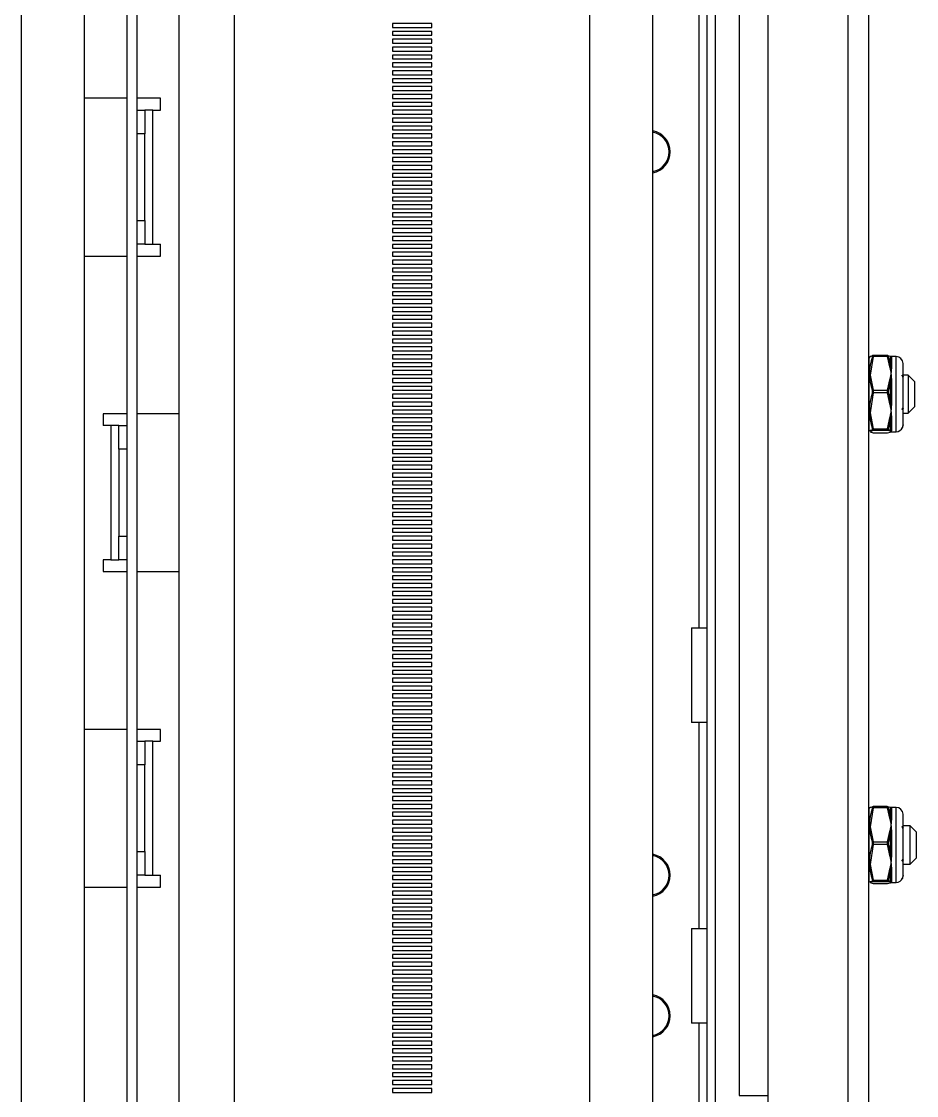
# Paper-space layout 'D' of a CAD drawing. Header units: inches. Extents: x 0 to 136, y 0 to 88.
# Drawn here: x 38.64 to 44.59, y 53.93 to 61.07 of the extents above; entities that cross this region are included whole.
import ezdxf

# ---------------------------------------------------------------- set-up
doc = ezdxf.new("R2010")
doc.units = ezdxf.units.IN
doc.header["$LTSCALE"] = 4
doc.header["$MEASUREMENT"] = 0

psp = doc.layouts.new('D')

# ---------------------------------------------------------------- linework, layer by layer
at = {"color": 7, "linetype": 'Continuous', "lineweight": 25}
for p, q in [((44.1397, 47.4141), (44.1397, 83.2074)), ((44.2752, 83.2074), (44.2752, 47.4141)), ((43.6085, 47.6765), (43.6085, 82.9449)), ((43.4154, 80.5943), (43.4154, 53.9276)), ((39.3409, 79.1984), (39.3409, 49.0147)), ((39.4087, 79.1984), (39.4087, 49.0147)), ((43.2003, 79.1984), (43.2003, 49.0147)), ((43.2541, 79.1984), (43.2541, 49.0147)), ((39.0611, 49.6971), (39.0611, 79.1459)), ((42.8407, 49.6971), (42.8407, 79.1459)), ((39.691, 49.6971), (39.691, 76.0511)), ((38.6412, 48.6199), (38.6412, 76.0048)), ((40.0585, 48.6199), (40.0585, 76.0247)), ((42.4207, 48.6199), (42.4207, 76.0048)), ((43.1466, 64.4084), (43.1466, 57.0383)), ((41.3708, 61.0608), (41.1084, 61.0608)), ((41.1084, 61.0608), (41.1084, 61.0346)), ((41.3708, 61.0608), (41.1084, 61.0608)), ((41.1084, 61.0346), (41.3708, 61.0346)), ((41.3708, 61.0346), (41.3708, 61.0608)), ((41.3708, 61.0083), (41.1084, 61.0083)), ((41.1084, 61.0083), (41.1084, 60.9821)), ((41.3708, 61.0083), (41.1084, 61.0083)), ((41.1084, 60.9821), (41.3708, 60.9821)), ((41.3708, 60.9821), (41.3708, 61.0083)), ((41.3708, 60.9558), (41.1084, 60.9558)), ((41.1084, 60.9558), (41.1084, 60.9296)), ((41.3708, 60.9558), (41.1084, 60.9558)), ((41.1084, 60.9296), (41.3708, 60.9296)), ((41.3708, 60.9033), (41.1084, 60.9033)), ((41.1084, 60.9033), (41.1084, 60.8771)), ((41.3708, 60.9033), (41.1084, 60.9033)), ((41.3708, 60.9296), (41.3708, 60.9558)), ((41.3708, 60.8771), (41.3708, 60.9033)), ((41.1084, 60.8771), (41.3708, 60.8771)), ((41.3708, 60.8508), (41.1084, 60.8508)), ((41.1084, 60.8508), (41.1084, 60.8246)), ((41.3708, 60.8508), (41.1084, 60.8508)), ((41.1084, 60.8246), (41.3708, 60.8246)), ((41.3708, 60.8246), (41.3708, 60.8508)), ((41.3708, 60.7983), (41.1084, 60.7983)), ((41.1084, 60.7983), (41.1084, 60.7721)), ((41.3708, 60.7983), (41.1084, 60.7983)), ((41.1084, 60.7721), (41.3708, 60.7721)), ((41.3708, 60.7721), (41.3708, 60.7983)), ((41.3708, 60.7458), (41.1084, 60.7458)), ((41.1084, 60.7458), (41.1084, 60.7196)), ((41.3708, 60.7458), (41.1084, 60.7458)), ((41.1084, 60.7196), (41.3708, 60.7196)), ((41.3708, 60.6933), (41.1084, 60.6933)), ((41.1084, 60.6933), (41.1084, 60.6671)), ((41.3708, 60.6933), (41.1084, 60.6933)), ((41.3708, 60.7196), (41.3708, 60.7458)), ((41.3708, 60.6671), (41.3708, 60.6933)), ((41.1084, 60.6671), (41.3708, 60.6671)), ((41.3708, 60.6409), (41.1084, 60.6409)), ((41.1084, 60.6409), (41.1084, 60.6146)), ((41.3708, 60.6409), (41.1084, 60.6409)), ((41.1084, 60.6146), (41.3708, 60.6146)), ((41.3708, 60.6146), (41.3708, 60.6409)), ((39.3409, 60.5632), (39.0611, 60.5632)), ((39.5651, 60.5632), (39.4087, 60.5632)), ((39.5651, 60.4845), (39.5651, 60.5632)), ((41.3708, 60.5884), (41.1084, 60.5884)), ((41.1084, 60.5884), (41.1084, 60.5621)), ((41.3708, 60.5884), (41.1084, 60.5884)), ((41.1084, 60.5621), (41.3708, 60.5621)), ((41.3708, 60.5359), (41.1084, 60.5359)), ((41.1084, 60.5359), (41.1084, 60.5096)), ((41.3708, 60.5359), (41.1084, 60.5359)), ((41.3708, 60.5621), (41.3708, 60.5884)), ((41.3708, 60.5096), (41.3708, 60.5359)), ((39.4087, 60.4845), (39.4614, 60.4845)), ((39.4614, 60.4845), (39.4614, 60.327)), ((39.5151, 60.4845), (39.4614, 60.4845)), ((39.5151, 59.5921), (39.5151, 60.4845)), ((39.5151, 60.4845), (39.5651, 60.4845)), ((41.1084, 60.5096), (41.3708, 60.5096)), ((41.3708, 60.4834), (41.1084, 60.4834)), ((41.1084, 60.4834), (41.1084, 60.4571)), ((41.3708, 60.4834), (41.1084, 60.4834)), ((41.3708, 60.4571), (41.3708, 60.4834)), ((41.1084, 60.4571), (41.3708, 60.4571)), ((41.3708, 60.4309), (41.1084, 60.4309)), ((41.1084, 60.4309), (41.1084, 60.4046)), ((41.3708, 60.4309), (41.1084, 60.4309)), ((41.1084, 60.4046), (41.3708, 60.4046)), ((41.3708, 60.4046), (41.3708, 60.4309)), ((39.4614, 60.327), (39.4087, 60.327)), ((39.4614, 59.7496), (39.4614, 60.327)), ((41.3708, 60.3784), (41.1084, 60.3784)), ((41.1084, 60.3784), (41.1084, 60.3521)), ((41.3708, 60.3784), (41.1084, 60.3784)), ((41.1084, 60.3521), (41.3708, 60.3521)), ((41.3708, 60.3259), (41.1084, 60.3259)), ((41.1084, 60.3259), (41.1084, 60.2996)), ((41.3708, 60.3259), (41.1084, 60.3259)), ((41.3708, 60.3521), (41.3708, 60.3784)), ((41.3708, 60.2996), (41.3708, 60.3259)), ((41.1084, 60.2996), (41.3708, 60.2996)), ((41.3708, 60.2734), (41.1084, 60.2734)), ((41.1084, 60.2734), (41.1084, 60.2471)), ((41.3708, 60.2734), (41.1084, 60.2734)), ((41.3708, 60.2471), (41.3708, 60.2734)), ((41.1084, 60.2471), (41.3708, 60.2471)), ((41.3708, 60.2209), (41.1084, 60.2209)), ((41.1084, 60.2209), (41.1084, 60.1947)), ((41.3708, 60.2209), (41.1084, 60.2209)), ((41.1084, 60.1947), (41.3708, 60.1947)), ((41.3708, 60.1947), (41.3708, 60.2209)), ((41.3708, 60.1684), (41.1084, 60.1684)), ((41.1084, 60.1684), (41.1084, 60.1422)), ((41.3708, 60.1684), (41.1084, 60.1684)), ((41.1084, 60.1422), (41.3708, 60.1422)), ((41.3708, 60.1159), (41.1084, 60.1159)), ((41.1084, 60.1159), (41.1084, 60.0897)), ((41.3708, 60.1159), (41.1084, 60.1159)), ((41.3708, 60.1422), (41.3708, 60.1684)), ((41.3708, 60.0897), (41.3708, 60.1159)), ((41.1084, 60.0897), (41.3708, 60.0897)), ((41.3708, 60.0634), (41.1084, 60.0634)), ((41.1084, 60.0634), (41.1084, 60.0372)), ((41.3708, 60.0634), (41.1084, 60.0634)), ((41.1084, 60.0372), (41.3708, 60.0372)), ((41.3708, 60.0372), (41.3708, 60.0634)), ((41.3708, 60.0109), (41.1084, 60.0109)), ((41.1084, 60.0109), (41.1084, 59.9847)), ((41.3708, 60.0109), (41.1084, 60.0109)), ((41.1084, 59.9847), (41.3708, 59.9847)), ((41.3708, 59.9847), (41.3708, 60.0109)), ((41.3708, 59.9584), (41.1084, 59.9584)), ((41.1084, 59.9584), (41.1084, 59.9322)), ((41.3708, 59.9584), (41.1084, 59.9584)), ((41.1084, 59.9322), (41.3708, 59.9322)), ((41.3708, 59.9059), (41.1084, 59.9059)), ((41.1084, 59.9059), (41.1084, 59.8797)), ((41.3708, 59.9059), (41.1084, 59.9059)), ((41.3708, 59.9322), (41.3708, 59.9584)), ((41.3708, 59.8797), (41.3708, 59.9059)), ((41.1084, 59.8797), (41.3708, 59.8797)), ((41.3708, 59.8534), (41.1084, 59.8534)), ((41.1084, 59.8534), (41.1084, 59.8272)), ((41.3708, 59.8534), (41.1084, 59.8534)), ((41.1084, 59.8272), (41.3708, 59.8272)), ((41.3708, 59.8272), (41.3708, 59.8534)), ((39.4087, 59.7496), (39.4614, 59.7496)), ((39.4614, 59.7496), (39.4614, 59.5921)), ((41.3708, 59.801), (41.1084, 59.801)), ((41.1084, 59.801), (41.1084, 59.7747)), ((41.3708, 59.801), (41.1084, 59.801)), ((41.1084, 59.7747), (41.3708, 59.7747)), ((41.3708, 59.7485), (41.1084, 59.7485)), ((41.1084, 59.7485), (41.1084, 59.7222)), ((41.3708, 59.7485), (41.1084, 59.7485)), ((41.3708, 59.7747), (41.3708, 59.801)), ((41.3708, 59.7222), (41.3708, 59.7485)), ((41.1084, 59.7222), (41.3708, 59.7222)), ((41.3708, 59.696), (41.1084, 59.696)), ((41.1084, 59.696), (41.1084, 59.6697)), ((41.3708, 59.696), (41.1084, 59.696)), ((41.3708, 59.6697), (41.3708, 59.696)), ((41.1084, 59.6697), (41.3708, 59.6697)), ((41.3708, 59.6435), (41.1084, 59.6435)), ((41.1084, 59.6435), (41.1084, 59.6172)), ((41.3708, 59.6435), (41.1084, 59.6435)), ((41.1084, 59.6172), (41.3708, 59.6172)), ((41.3708, 59.6172), (41.3708, 59.6435)), ((39.4614, 59.5921), (39.4087, 59.5921)), ((39.4614, 59.5921), (39.5151, 59.5921)), ((39.5151, 59.5921), (39.5651, 59.5921)), ((39.5651, 59.5134), (39.5651, 59.5921)), ((41.3708, 59.591), (41.1084, 59.591)), ((41.1084, 59.591), (41.1084, 59.5647)), ((41.3708, 59.591), (41.1084, 59.591)), ((41.1084, 59.5647), (41.3708, 59.5647)), ((41.3708, 59.5385), (41.1084, 59.5385)), ((41.1084, 59.5385), (41.1084, 59.5122)), ((41.3708, 59.5385), (41.1084, 59.5385)), ((41.3708, 59.5647), (41.3708, 59.591)), ((41.3708, 59.5122), (41.3708, 59.5385)), ((39.0611, 59.5134), (39.3409, 59.5134)), ((39.4087, 59.5134), (39.5651, 59.5134)), ((41.1084, 59.5122), (41.3708, 59.5122)), ((41.3708, 59.486), (41.1084, 59.486)), ((41.1084, 59.486), (41.1084, 59.4597)), ((41.3708, 59.486), (41.1084, 59.486)), ((41.3708, 59.4597), (41.3708, 59.486)), ((41.1084, 59.4597), (41.3708, 59.4597)), ((41.3708, 59.4335), (41.1084, 59.4335)), ((41.1084, 59.4335), (41.1084, 59.4073)), ((41.3708, 59.4335), (41.1084, 59.4335)), ((41.1084, 59.4073), (41.3708, 59.4073)), ((41.3708, 59.4073), (41.3708, 59.4335)), ((41.3708, 59.381), (41.1084, 59.381)), ((41.1084, 59.381), (41.1084, 59.3548)), ((41.3708, 59.381), (41.1084, 59.381)), ((41.1084, 59.3548), (41.3708, 59.3548)), ((41.3708, 59.3285), (41.1084, 59.3285)), ((41.1084, 59.3285), (41.1084, 59.3023)), ((41.3708, 59.3285), (41.1084, 59.3285)), ((41.3708, 59.3548), (41.3708, 59.381)), ((41.3708, 59.3023), (41.3708, 59.3285)), ((41.1084, 59.3023), (41.3708, 59.3023)), ((41.3708, 59.276), (41.1084, 59.276)), ((41.1084, 59.276), (41.1084, 59.2498)), ((41.3708, 59.276), (41.1084, 59.276)), ((41.1084, 59.2498), (41.3708, 59.2498)), ((41.3708, 59.2498), (41.3708, 59.276)), ((41.3708, 59.2235), (41.1084, 59.2235)), ((41.1084, 59.2235), (41.1084, 59.1973)), ((41.3708, 59.2235), (41.1084, 59.2235)), ((41.1084, 59.1973), (41.3708, 59.1973)), ((41.3708, 59.1973), (41.3708, 59.2235)), ((41.3708, 59.171), (41.1084, 59.171)), ((41.1084, 59.171), (41.1084, 59.1448)), ((41.3708, 59.171), (41.1084, 59.171)), ((41.1084, 59.1448), (41.3708, 59.1448)), ((41.3708, 59.1185), (41.1084, 59.1185)), ((41.1084, 59.1185), (41.1084, 59.0923)), ((41.3708, 59.1185), (41.1084, 59.1185)), ((41.3708, 59.1448), (41.3708, 59.171)), ((41.3708, 59.0923), (41.3708, 59.1185)), ((41.1084, 59.0923), (41.3708, 59.0923)), ((41.3708, 59.066), (41.1084, 59.066)), ((41.1084, 59.066), (41.1084, 59.0398)), ((41.3708, 59.066), (41.1084, 59.066)), ((41.1084, 59.0398), (41.3708, 59.0398)), ((41.3708, 59.0398), (41.3708, 59.066)), ((41.3708, 59.0136), (41.1084, 59.0136)), ((41.1084, 59.0136), (41.1084, 58.9873)), ((41.3708, 59.0136), (41.1084, 59.0136)), ((41.1084, 58.9873), (41.3708, 58.9873)), ((41.3708, 58.9611), (41.1084, 58.9611)), ((41.1084, 58.9611), (41.1084, 58.9348)), ((41.3708, 58.9611), (41.1084, 58.9611)), ((41.3708, 58.9873), (41.3708, 59.0136)), ((41.3708, 58.9348), (41.3708, 58.9611)), ((41.1084, 58.9348), (41.3708, 58.9348)), ((41.3708, 58.9086), (41.1084, 58.9086)), ((41.1084, 58.9086), (41.1084, 58.8823)), ((41.3708, 58.9086), (41.1084, 58.9086)), ((41.3708, 58.8823), (41.3708, 58.9086)), ((41.1084, 58.8823), (41.3708, 58.8823)), ((41.3708, 58.8561), (41.1084, 58.8561)), ((41.1084, 58.8561), (41.1084, 58.8298)), ((41.3708, 58.8561), (41.1084, 58.8561)), ((41.1084, 58.8298), (41.3708, 58.8298)), ((41.3708, 58.8298), (41.3708, 58.8561)), ((44.2807, 58.8412), (44.2761, 58.8334)), ((44.2761, 58.8334), (44.2761, 58.3551)), ((44.3064, 58.852), (44.3066, 58.852)), ((44.4001, 58.8442), (44.3064, 58.8442)), ((44.4, 58.8521), (44.3066, 58.8521)), ((44.4001, 58.852), (44.4181, 58.8463)), ((44.4181, 58.7668), (44.4001, 58.8442)), ((44.4221, 58.78), (44.4221, 58.8439)), ((44.4585, 58.8443), (44.4252, 58.8443)), ((44.4252, 58.8442), (44.4273, 58.8429)), ((44.4273, 58.8429), (44.4282, 58.8404)), ((44.4282, 58.8404), (44.4282, 58.7774)), ((44.4585, 58.3858), (44.4585, 58.8443)), ((41.3708, 58.8036), (41.1084, 58.8036)), ((41.1084, 58.8036), (41.1084, 58.7773)), ((41.3708, 58.8036), (41.1084, 58.8036)), ((41.1084, 58.7773), (41.3708, 58.7773)), ((41.3708, 58.7511), (41.1084, 58.7511)), ((41.1084, 58.7511), (41.1084, 58.7248)), ((41.3708, 58.7511), (41.1084, 58.7511)), ((41.3708, 58.7773), (41.3708, 58.8036)), ((41.3708, 58.7248), (41.3708, 58.7511)), ((44.4282, 58.7774), (44.4273, 58.7647)), ((44.5044, 58.7117), (44.5044, 58.7984)), ((41.1084, 58.7248), (41.3708, 58.7248)), ((41.3708, 58.6986), (41.1084, 58.6986)), ((41.1084, 58.6986), (41.1084, 58.6723)), ((41.3708, 58.6986), (41.1084, 58.6986)), ((41.3708, 58.6723), (41.3708, 58.6986)), ((44.4001, 58.6204), (44.4181, 58.6978)), ((44.4221, 58.5377), (44.4221, 58.6807)), ((44.4273, 58.6961), (44.4282, 58.6795)), ((44.4282, 58.6795), (44.4282, 58.5385)), ((44.5389, 58.7209), (44.5044, 58.7209)), ((44.5044, 58.7022), (44.5044, 58.7117)), ((44.5044, 58.5084), (44.5044, 58.7022)), ((44.5805, 58.6793), (44.5389, 58.7209)), ((44.5389, 58.7209), (44.5389, 58.4676)), ((44.5805, 58.6793), (44.5805, 58.5093)), ((41.1084, 58.6723), (41.3708, 58.6723)), ((41.3708, 58.6461), (41.1084, 58.6461)), ((41.1084, 58.6461), (41.1084, 58.6199)), ((41.3708, 58.6461), (41.1084, 58.6461)), ((41.1084, 58.6199), (41.3708, 58.6199)), ((41.3708, 58.6199), (41.3708, 58.6461)), ((44.3064, 58.6204), (44.4001, 58.6204)), ((41.3708, 58.5936), (41.1084, 58.5936)), ((41.1084, 58.5936), (41.1084, 58.5674)), ((41.3708, 58.5936), (41.1084, 58.5936)), ((41.1084, 58.5674), (41.3708, 58.5674)), ((41.3708, 58.5411), (41.1084, 58.5411)), ((41.1084, 58.5411), (41.1084, 58.5149)), ((41.3708, 58.5411), (41.1084, 58.5411)), ((41.3708, 58.5674), (41.3708, 58.5936)), ((41.3708, 58.5149), (41.3708, 58.5411)), ((44.4001, 58.6029), (44.3064, 58.6029)), ((44.4181, 58.5198), (44.4001, 58.6029)), ((44.4282, 58.5385), (44.4273, 58.5211)), ((39.3409, 58.4635), (39.1845, 58.4635)), ((39.1845, 58.4635), (39.1845, 58.3847)), ((39.691, 58.4635), (39.4087, 58.4635)), ((41.1084, 58.5149), (41.3708, 58.5149)), ((41.3708, 58.4886), (41.1084, 58.4886)), ((41.1084, 58.4886), (41.1084, 58.4624)), ((41.3708, 58.4886), (41.1084, 58.4886)), ((41.1084, 58.4624), (41.3708, 58.4624)), ((41.3708, 58.4624), (41.3708, 58.4886)), ((44.5044, 58.4981), (44.5044, 58.5084)), ((44.5044, 58.3909), (44.5044, 58.4981)), ((44.5044, 58.4676), (44.5389, 58.4676)), ((44.5389, 58.4676), (44.5805, 58.5093)), ((41.3708, 58.4361), (41.1084, 58.4361)), ((41.1084, 58.4361), (41.1084, 58.4099)), ((41.3708, 58.4361), (41.1084, 58.4361)), ((41.1084, 58.4099), (41.3708, 58.4099)), ((41.3708, 58.4099), (41.3708, 58.4361)), ((44.4001, 58.3626), (44.4181, 58.4457)), ((44.4221, 58.352), (44.4221, 58.4311)), ((44.4273, 58.4475), (44.4282, 58.4333)), ((44.4282, 58.4333), (44.4282, 58.3553)), ((44.5044, 58.3902), (44.5044, 58.3909)), ((39.2345, 58.3847), (39.1845, 58.3847)), ((39.2345, 58.3847), (39.2345, 57.4924)), ((39.2883, 58.3847), (39.2345, 58.3847)), ((39.2883, 58.3847), (39.3409, 58.3847)), ((39.2883, 58.2273), (39.2883, 58.3847)), ((41.3708, 58.3836), (41.1084, 58.3836)), ((41.1084, 58.3836), (41.1084, 58.3574)), ((41.3708, 58.3836), (41.1084, 58.3836)), ((41.1084, 58.3574), (41.3708, 58.3574)), ((41.3708, 58.3311), (41.1084, 58.3311)), ((41.1084, 58.3311), (41.1084, 58.3049)), ((41.3708, 58.3311), (41.1084, 58.3311)), ((41.3708, 58.3574), (41.3708, 58.3836)), ((41.3708, 58.3049), (41.3708, 58.3311)), ((44.2761, 58.3551), (44.2807, 58.3473)), ((44.3064, 58.3626), (44.4001, 58.3626)), ((44.4001, 58.353), (44.3064, 58.353)), ((44.3064, 58.3365), (44.4001, 58.3365)), ((44.3064, 58.3365), (44.3066, 58.3365)), ((44.3066, 58.3365), (44.4, 58.3365)), ((44.4, 58.3366), (44.4001, 58.3365)), ((44.4181, 58.3473), (44.4001, 58.353)), ((44.4001, 58.3365), (44.4181, 58.3422)), ((44.4252, 58.3443), (44.4585, 58.3443)), ((44.4282, 58.3553), (44.4273, 58.3507)), ((44.4585, 58.3443), (44.4585, 58.3858)), ((41.1084, 58.3049), (41.3708, 58.3049)), ((41.3708, 58.2786), (41.1084, 58.2786)), ((41.1084, 58.2786), (41.1084, 58.2524)), ((41.3708, 58.2786), (41.1084, 58.2786)), ((41.1084, 58.2524), (41.3708, 58.2524)), ((41.3708, 58.2524), (41.3708, 58.2786)), ((39.2883, 58.2273), (39.2883, 57.6498)), ((39.3409, 58.2273), (39.2883, 58.2273)), ((41.3708, 58.2262), (41.1084, 58.2262)), ((41.1084, 58.2262), (41.1084, 58.1999)), ((41.3708, 58.2262), (41.1084, 58.2262)), ((41.1084, 58.1999), (41.3708, 58.1999)), ((41.3708, 58.1999), (41.3708, 58.2262)), ((41.3708, 58.1737), (41.1084, 58.1737)), ((41.1084, 58.1737), (41.1084, 58.1474)), ((41.3708, 58.1737), (41.1084, 58.1737)), ((41.1084, 58.1474), (41.3708, 58.1474)), ((41.3708, 58.1212), (41.1084, 58.1212)), ((41.1084, 58.1212), (41.1084, 58.0949)), ((41.3708, 58.1212), (41.1084, 58.1212)), ((41.3708, 58.1474), (41.3708, 58.1737)), ((41.3708, 58.0949), (41.3708, 58.1212)), ((41.1084, 58.0949), (41.3708, 58.0949)), ((41.3708, 58.0687), (41.1084, 58.0687)), ((41.1084, 58.0687), (41.1084, 58.0424)), ((41.3708, 58.0687), (41.1084, 58.0687)), ((41.1084, 58.0424), (41.3708, 58.0424)), ((41.3708, 58.0424), (41.3708, 58.0687)), ((41.3708, 58.0162), (41.1084, 58.0162)), ((41.1084, 58.0162), (41.1084, 57.9899)), ((41.3708, 58.0162), (41.1084, 58.0162)), ((41.1084, 57.9899), (41.3708, 57.9899)), ((41.3708, 57.9637), (41.1084, 57.9637)), ((41.1084, 57.9637), (41.1084, 57.9374)), ((41.3708, 57.9637), (41.1084, 57.9637)), ((41.3708, 57.9899), (41.3708, 58.0162)), ((41.3708, 57.9374), (41.3708, 57.9637)), ((41.1084, 57.9374), (41.3708, 57.9374)), ((41.3708, 57.9112), (41.1084, 57.9112)), ((41.1084, 57.9112), (41.1084, 57.8849)), ((41.3708, 57.9112), (41.1084, 57.9112)), ((41.3708, 57.8849), (41.3708, 57.9112)), ((41.1084, 57.8849), (41.3708, 57.8849)), ((41.3708, 57.8587), (41.1084, 57.8587)), ((41.1084, 57.8587), (41.1084, 57.8325)), ((41.3708, 57.8587), (41.1084, 57.8587)), ((41.1084, 57.8325), (41.3708, 57.8325)), ((41.3708, 57.8325), (41.3708, 57.8587)), ((41.3708, 57.8062), (41.1084, 57.8062)), ((41.1084, 57.8062), (41.1084, 57.78)), ((41.3708, 57.8062), (41.1084, 57.8062)), ((41.1084, 57.78), (41.3708, 57.78)), ((41.3708, 57.7537), (41.1084, 57.7537)), ((41.1084, 57.7537), (41.1084, 57.7275)), ((41.3708, 57.7537), (41.1084, 57.7537)), ((41.3708, 57.78), (41.3708, 57.8062)), ((41.3708, 57.7275), (41.3708, 57.7537)), ((41.1084, 57.7275), (41.3708, 57.7275)), ((41.3708, 57.7012), (41.1084, 57.7012)), ((41.1084, 57.7012), (41.1084, 57.675)), ((41.3708, 57.7012), (41.1084, 57.7012)), ((41.1084, 57.675), (41.3708, 57.675)), ((41.3708, 57.675), (41.3708, 57.7012)), ((39.2883, 57.4924), (39.2883, 57.6498)), ((39.2883, 57.6498), (39.3409, 57.6498)), ((41.3708, 57.6487), (41.1084, 57.6487)), ((41.1084, 57.6487), (41.1084, 57.6225)), ((41.3708, 57.6487), (41.1084, 57.6487)), ((41.1084, 57.6225), (41.3708, 57.6225)), ((41.3708, 57.6225), (41.3708, 57.6487)), ((41.3708, 57.5962), (41.1084, 57.5962)), ((41.1084, 57.5962), (41.1084, 57.57)), ((41.3708, 57.5962), (41.1084, 57.5962)), ((41.1084, 57.57), (41.3708, 57.57)), ((41.3708, 57.5437), (41.1084, 57.5437)), ((41.1084, 57.5437), (41.1084, 57.5175)), ((41.3708, 57.5437), (41.1084, 57.5437)), ((41.3708, 57.57), (41.3708, 57.5962)), ((41.3708, 57.5175), (41.3708, 57.5437)), ((39.2345, 57.4924), (39.1845, 57.4924)), ((39.1845, 57.4924), (39.1845, 57.4136)), ((39.2345, 57.4924), (39.2883, 57.4924)), ((39.3409, 57.4924), (39.2883, 57.4924)), ((41.1084, 57.5175), (41.3708, 57.5175)), ((41.3708, 57.4912), (41.1084, 57.4912)), ((41.1084, 57.4912), (41.1084, 57.465)), ((41.3708, 57.4912), (41.1084, 57.4912)), ((41.1084, 57.465), (41.3708, 57.465)), ((41.3708, 57.465), (41.3708, 57.4912)), ((39.1845, 57.4136), (39.3409, 57.4136)), ((39.4087, 57.4136), (39.691, 57.4136)), ((41.3708, 57.4388), (41.1084, 57.4388)), ((41.1084, 57.4388), (41.1084, 57.4125)), ((41.3708, 57.4388), (41.1084, 57.4388)), ((41.1084, 57.4125), (41.3708, 57.4125)), ((41.3708, 57.4125), (41.3708, 57.4388)), ((41.3708, 57.3863), (41.1084, 57.3863)), ((41.1084, 57.3863), (41.1084, 57.36)), ((41.3708, 57.3863), (41.1084, 57.3863)), ((41.1084, 57.36), (41.3708, 57.36)), ((41.3708, 57.3338), (41.1084, 57.3338)), ((41.1084, 57.3338), (41.1084, 57.3075)), ((41.3708, 57.3338), (41.1084, 57.3338)), ((41.3708, 57.36), (41.3708, 57.3863)), ((41.3708, 57.3075), (41.3708, 57.3338)), ((41.1084, 57.3075), (41.3708, 57.3075)), ((41.3708, 57.2813), (41.1084, 57.2813)), ((41.1084, 57.2813), (41.1084, 57.255)), ((41.3708, 57.2813), (41.1084, 57.2813)), ((41.1084, 57.255), (41.3708, 57.255)), ((41.3708, 57.255), (41.3708, 57.2813)), ((41.3708, 57.2288), (41.1084, 57.2288)), ((41.1084, 57.2288), (41.1084, 57.2025)), ((41.3708, 57.2288), (41.1084, 57.2288)), ((41.1084, 57.2025), (41.3708, 57.2025)), ((41.3708, 57.1763), (41.1084, 57.1763)), ((41.1084, 57.1763), (41.1084, 57.15)), ((41.3708, 57.1763), (41.1084, 57.1763)), ((41.3708, 57.2025), (41.3708, 57.2288)), ((41.3708, 57.15), (41.3708, 57.1763)), ((41.1084, 57.15), (41.3708, 57.15)), ((41.3708, 57.1238), (41.1084, 57.1238)), ((41.1084, 57.1238), (41.1084, 57.0975)), ((41.3708, 57.1238), (41.1084, 57.1238)), ((41.3708, 57.0975), (41.3708, 57.1238)), ((41.1084, 57.0975), (41.3708, 57.0975)), ((41.3708, 57.0713), (41.1084, 57.0713)), ((41.1084, 57.0713), (41.1084, 57.0451)), ((41.3708, 57.0713), (41.1084, 57.0713)), ((41.1084, 57.0451), (41.3708, 57.0451)), ((41.3708, 57.0451), (41.3708, 57.0713)), ((43.0966, 57.0383), (43.0966, 56.4084)), ((43.0966, 57.0383), (43.1466, 57.0383)), ((43.1466, 57.0383), (43.2003, 57.0383)), ((41.3708, 57.0188), (41.1084, 57.0188)), ((41.1084, 57.0188), (41.1084, 56.9926)), ((41.3708, 57.0188), (41.1084, 57.0188)), ((41.1084, 56.9926), (41.3708, 56.9926)), ((41.3708, 56.9663), (41.1084, 56.9663)), ((41.1084, 56.9663), (41.1084, 56.9401)), ((41.3708, 56.9663), (41.1084, 56.9663)), ((41.3708, 56.9926), (41.3708, 57.0188)), ((41.3708, 56.9401), (41.3708, 56.9663)), ((41.1084, 56.9401), (41.3708, 56.9401)), ((41.3708, 56.9138), (41.1084, 56.9138)), ((41.1084, 56.9138), (41.1084, 56.8876)), ((41.3708, 56.9138), (41.1084, 56.9138)), ((41.3708, 56.8876), (41.3708, 56.9138)), ((41.1084, 56.8876), (41.3708, 56.8876)), ((41.3708, 56.8613), (41.1084, 56.8613)), ((41.1084, 56.8613), (41.1084, 56.8351)), ((41.3708, 56.8613), (41.1084, 56.8613)), ((41.1084, 56.8351), (41.3708, 56.8351)), ((41.3708, 56.8351), (41.3708, 56.8613)), ((41.3708, 56.8088), (41.1084, 56.8088)), ((41.1084, 56.8088), (41.1084, 56.7826)), ((41.3708, 56.8088), (41.1084, 56.8088)), ((41.1084, 56.7826), (41.3708, 56.7826)), ((41.3708, 56.7563), (41.1084, 56.7563)), ((41.1084, 56.7563), (41.1084, 56.7301)), ((41.3708, 56.7563), (41.1084, 56.7563)), ((41.3708, 56.7826), (41.3708, 56.8088)), ((41.3708, 56.7301), (41.3708, 56.7563)), ((41.1084, 56.7301), (41.3708, 56.7301)), ((41.3708, 56.7038), (41.1084, 56.7038)), ((41.1084, 56.7038), (41.1084, 56.6776)), ((41.3708, 56.7038), (41.1084, 56.7038)), ((41.1084, 56.6776), (41.3708, 56.6776)), ((41.3708, 56.6776), (41.3708, 56.7038)), ((41.3708, 56.6513), (41.1084, 56.6513)), ((41.1084, 56.6513), (41.1084, 56.6251)), ((41.3708, 56.6513), (41.1084, 56.6513)), ((41.1084, 56.6251), (41.3708, 56.6251)), ((41.3708, 56.6251), (41.3708, 56.6513)), ((41.3708, 56.5989), (41.1084, 56.5989)), ((41.1084, 56.5989), (41.1084, 56.5726)), ((41.3708, 56.5989), (41.1084, 56.5989)), ((41.1084, 56.5726), (41.3708, 56.5726)), ((41.3708, 56.5464), (41.1084, 56.5464)), ((41.1084, 56.5464), (41.1084, 56.5201)), ((41.3708, 56.5464), (41.1084, 56.5464)), ((41.3708, 56.5726), (41.3708, 56.5989)), ((41.3708, 56.5201), (41.3708, 56.5464)), ((41.1084, 56.5201), (41.3708, 56.5201)), ((41.3708, 56.4939), (41.1084, 56.4939)), ((41.1084, 56.4939), (41.1084, 56.4676)), ((41.3708, 56.4939), (41.1084, 56.4939)), ((41.1084, 56.4676), (41.3708, 56.4676)), ((41.3708, 56.4676), (41.3708, 56.4939)), ((41.3708, 56.4414), (41.1084, 56.4414)), ((41.1084, 56.4414), (41.1084, 56.4151)), ((41.3708, 56.4414), (41.1084, 56.4414)), ((41.1084, 56.4151), (41.3708, 56.4151)), ((41.3708, 56.3889), (41.1084, 56.3889)), ((41.1084, 56.3889), (41.1084, 56.3626)), ((41.3708, 56.3889), (41.1084, 56.3889)), ((41.3708, 56.4151), (41.3708, 56.4414)), ((41.3708, 56.3626), (41.3708, 56.3889)), ((43.1466, 56.4084), (43.0966, 56.4084)), ((43.1466, 56.4084), (43.1466, 55.0383)), ((43.2003, 56.4084), (43.1466, 56.4084)), ((39.3409, 56.3637), (39.0611, 56.3637)), ((39.5651, 56.3637), (39.4087, 56.3637)), ((39.5651, 56.285), (39.5651, 56.3637)), ((41.1084, 56.3626), (41.3708, 56.3626)), ((41.3708, 56.3364), (41.1084, 56.3364)), ((41.1084, 56.3364), (41.1084, 56.3101)), ((41.3708, 56.3364), (41.1084, 56.3364)), ((41.3708, 56.3101), (41.3708, 56.3364)), ((39.4087, 56.285), (39.4614, 56.285)), ((39.4614, 56.285), (39.4614, 56.1275)), ((39.5151, 56.285), (39.4614, 56.285)), ((39.5151, 55.3926), (39.5151, 56.285)), ((39.5151, 56.285), (39.5651, 56.285)), ((41.1084, 56.3101), (41.3708, 56.3101)), ((41.3708, 56.2839), (41.1084, 56.2839)), ((41.1084, 56.2839), (41.1084, 56.2576)), ((41.3708, 56.2839), (41.1084, 56.2839)), ((41.1084, 56.2576), (41.3708, 56.2576)), ((41.3708, 56.2576), (41.3708, 56.2839)), ((41.3708, 56.2314), (41.1084, 56.2314)), ((41.1084, 56.2314), (41.1084, 56.2052)), ((41.3708, 56.2314), (41.1084, 56.2314)), ((41.1084, 56.2052), (41.3708, 56.2052)), ((41.3708, 56.1789), (41.1084, 56.1789)), ((41.1084, 56.1789), (41.1084, 56.1527)), ((41.3708, 56.1789), (41.1084, 56.1789)), ((41.3708, 56.2052), (41.3708, 56.2314)), ((41.3708, 56.1527), (41.3708, 56.1789)), ((39.4614, 56.1275), (39.4087, 56.1275)), ((39.4614, 55.5501), (39.4614, 56.1275)), ((41.1084, 56.1527), (41.3708, 56.1527)), ((41.3708, 56.1264), (41.1084, 56.1264)), ((41.1084, 56.1264), (41.1084, 56.1002)), ((41.3708, 56.1264), (41.1084, 56.1264)), ((41.3708, 56.1002), (41.3708, 56.1264)), ((41.1084, 56.1002), (41.3708, 56.1002)), ((41.3708, 56.0739), (41.1084, 56.0739)), ((41.1084, 56.0739), (41.1084, 56.0477)), ((41.3708, 56.0739), (41.1084, 56.0739)), ((41.1084, 56.0477), (41.3708, 56.0477)), ((41.3708, 56.0477), (41.3708, 56.0739)), ((41.3708, 56.0214), (41.1084, 56.0214)), ((41.1084, 56.0214), (41.1084, 55.9952)), ((41.3708, 56.0214), (41.1084, 56.0214)), ((41.1084, 55.9952), (41.3708, 55.9952)), ((41.3708, 55.9689), (41.1084, 55.9689)), ((41.1084, 55.9689), (41.1084, 55.9427)), ((41.3708, 55.9689), (41.1084, 55.9689)), ((41.3708, 55.9952), (41.3708, 56.0214)), ((41.3708, 55.9427), (41.3708, 55.9689)), ((41.1084, 55.9427), (41.3708, 55.9427)), ((41.3708, 55.9164), (41.1084, 55.9164)), ((41.1084, 55.9164), (41.1084, 55.8902)), ((41.3708, 55.9164), (41.1084, 55.9164)), ((41.1084, 55.8902), (41.3708, 55.8902)), ((41.3708, 55.8902), (41.3708, 55.9164)), ((41.3708, 55.8639), (41.1084, 55.8639)), ((41.1084, 55.8639), (41.1084, 55.8377)), ((41.3708, 55.8639), (41.1084, 55.8639)), ((41.1084, 55.8377), (41.3708, 55.8377)), ((41.3708, 55.8377), (41.3708, 55.8639)), ((44.2805, 55.841), (44.2761, 55.8334)), ((44.2761, 55.8334), (44.2761, 55.3551)), ((44.4001, 55.8415), (44.3064, 55.8415)), ((44.4, 55.8496), (44.3065, 55.8496)), ((44.4001, 55.8496), (44.4181, 55.8458)), ((44.4181, 55.7631), (44.4001, 55.8415)), ((44.4221, 55.7765), (44.4221, 55.8429)), ((44.4585, 55.8443), (44.4249, 55.8443)), ((44.4273, 55.8424), (44.4282, 55.8395)), ((44.4282, 55.8395), (44.4282, 55.774)), ((44.4585, 55.3831), (44.4585, 55.8443)), ((41.3708, 55.8115), (41.1084, 55.8115)), ((41.1084, 55.8115), (41.1084, 55.7852)), ((41.3708, 55.8115), (41.1084, 55.8115)), ((41.1084, 55.7852), (41.3708, 55.7852)), ((41.3708, 55.759), (41.1084, 55.759)), ((41.1084, 55.759), (41.1084, 55.7327)), ((41.3708, 55.759), (41.1084, 55.759)), ((41.3708, 55.7852), (41.3708, 55.8115)), ((41.3708, 55.7327), (41.3708, 55.759)), ((44.4282, 55.774), (44.4273, 55.7611)), ((44.5044, 55.7084), (44.5044, 55.7984)), ((41.1084, 55.7327), (41.3708, 55.7327)), ((41.3708, 55.7065), (41.1084, 55.7065)), ((41.1084, 55.7065), (41.1084, 55.6802)), ((41.3708, 55.7065), (41.1084, 55.7065)), ((41.1084, 55.6802), (41.3708, 55.6802)), ((41.3708, 55.6802), (41.3708, 55.7065)), ((44.4001, 55.6148), (44.4181, 55.6932)), ((44.4221, 55.5328), (44.4221, 55.6759)), ((44.4273, 55.6916), (44.4282, 55.6748)), ((44.4282, 55.6748), (44.4282, 55.5337)), ((44.5524, 55.7209), (44.5044, 55.7209)), ((44.5044, 55.6987), (44.5044, 55.7084)), ((44.5044, 55.5047), (44.5044, 55.6987)), ((44.5941, 55.6793), (44.5524, 55.7209)), ((44.5524, 55.4676), (44.5524, 55.7209)), ((44.5941, 55.5093), (44.5941, 55.6793)), ((41.3708, 55.654), (41.1084, 55.654)), ((41.1084, 55.654), (41.1084, 55.6277)), ((41.3708, 55.654), (41.1084, 55.654)), ((41.1084, 55.6277), (41.3708, 55.6277)), ((41.3708, 55.6277), (41.3708, 55.654)), ((44.3064, 55.6148), (44.4001, 55.6148)), ((39.4087, 55.5501), (39.4614, 55.5501)), ((39.4614, 55.5501), (39.4614, 55.3926)), ((41.3708, 55.6015), (41.1084, 55.6015)), ((41.1084, 55.6015), (41.1084, 55.5752)), ((41.3708, 55.6015), (41.1084, 55.6015)), ((41.1084, 55.5752), (41.3708, 55.5752)), ((41.3708, 55.549), (41.1084, 55.549)), ((41.1084, 55.549), (41.1084, 55.5227)), ((41.3708, 55.549), (41.1084, 55.549)), ((41.3708, 55.5752), (41.3708, 55.6015)), ((41.3708, 55.5227), (41.3708, 55.549)), ((44.4001, 55.5973), (44.3064, 55.5973)), ((44.4181, 55.515), (44.4001, 55.5973)), ((44.4282, 55.5337), (44.4273, 55.5164)), ((41.1084, 55.5227), (41.3708, 55.5227)), ((41.3708, 55.4965), (41.1084, 55.4965)), ((41.1084, 55.4965), (41.1084, 55.4702)), ((41.3708, 55.4965), (41.1084, 55.4965)), ((41.1084, 55.4702), (41.3708, 55.4702)), ((41.3708, 55.4702), (41.3708, 55.4965)), ((44.5044, 55.4946), (44.5044, 55.5047)), ((44.5044, 55.3906), (44.5044, 55.4946)), ((44.5044, 55.4676), (44.5524, 55.4676)), ((44.5524, 55.4676), (44.5941, 55.5093)), ((39.4614, 55.3926), (39.4087, 55.3926)), ((39.4614, 55.3926), (39.5151, 55.3926)), ((39.5151, 55.3926), (39.5651, 55.3926)), ((39.5651, 55.3139), (39.5651, 55.3926)), ((41.3708, 55.444), (41.1084, 55.444)), ((41.1084, 55.444), (41.1084, 55.4178)), ((41.3708, 55.444), (41.1084, 55.444)), ((41.1084, 55.4178), (41.3708, 55.4178)), ((41.3708, 55.3915), (41.1084, 55.3915)), ((41.1084, 55.3915), (41.1084, 55.3653)), ((41.3708, 55.3915), (41.1084, 55.3915)), ((41.3708, 55.4178), (41.3708, 55.444)), ((41.3708, 55.3653), (41.3708, 55.3915)), ((44.4001, 55.3594), (44.4181, 55.4417)), ((44.4221, 55.3506), (44.4221, 55.4273)), ((44.4273, 55.4435), (44.4282, 55.4296)), ((44.4282, 55.4296), (44.4282, 55.3539)), ((44.5043, 55.3879), (44.5044, 55.3901)), ((44.5044, 55.3901), (44.5044, 55.3906)), ((41.1084, 55.3653), (41.3708, 55.3653)), ((41.3708, 55.339), (41.1084, 55.339)), ((41.1084, 55.339), (41.1084, 55.3128)), ((41.3708, 55.339), (41.1084, 55.339)), ((41.3708, 55.3128), (41.3708, 55.339)), ((44.2761, 55.3551), (44.2805, 55.3475)), ((44.3064, 55.3594), (44.4001, 55.3594)), ((44.4001, 55.3501), (44.3064, 55.3501)), ((44.3064, 55.3389), (44.4001, 55.3389)), ((44.3065, 55.3389), (44.4, 55.3389)), ((44.4181, 55.3462), (44.4001, 55.3501)), ((44.4001, 55.3389), (44.4181, 55.3428)), ((44.4249, 55.3443), (44.4585, 55.3443)), ((44.4282, 55.3539), (44.4273, 55.3496)), ((44.4585, 55.3443), (44.4585, 55.3831)), ((39.0611, 55.3139), (39.3409, 55.3139)), ((39.4087, 55.3139), (39.5651, 55.3139)), ((41.1084, 55.3128), (41.3708, 55.3128)), ((41.3708, 55.2865), (41.1084, 55.2865)), ((41.1084, 55.2865), (41.1084, 55.2603)), ((41.3708, 55.2865), (41.1084, 55.2865)), ((41.1084, 55.2603), (41.3708, 55.2603)), ((41.3708, 55.2603), (41.3708, 55.2865)), ((41.3708, 55.234), (41.1084, 55.234)), ((41.1084, 55.234), (41.1084, 55.2078)), ((41.3708, 55.234), (41.1084, 55.234)), ((41.1084, 55.2078), (41.3708, 55.2078)), ((41.3708, 55.1815), (41.1084, 55.1815)), ((41.1084, 55.1815), (41.1084, 55.1553)), ((41.3708, 55.1815), (41.1084, 55.1815)), ((41.3708, 55.2078), (41.3708, 55.234)), ((41.3708, 55.1553), (41.3708, 55.1815)), ((41.1084, 55.1553), (41.3708, 55.1553)), ((41.3708, 55.129), (41.1084, 55.129)), ((41.1084, 55.129), (41.1084, 55.1028)), ((41.3708, 55.129), (41.1084, 55.129)), ((41.1084, 55.1028), (41.3708, 55.1028)), ((41.3708, 55.1028), (41.3708, 55.129)), ((41.3708, 55.0765), (41.1084, 55.0765)), ((41.1084, 55.0765), (41.1084, 55.0503)), ((41.3708, 55.0765), (41.1084, 55.0765)), ((41.1084, 55.0503), (41.3708, 55.0503)), ((41.3708, 55.0503), (41.3708, 55.0765)), ((43.0966, 55.0383), (43.0966, 54.4084)), ((43.0966, 55.0383), (43.1466, 55.0383)), ((43.1466, 55.0383), (43.2003, 55.0383)), ((41.3708, 55.0241), (41.1084, 55.0241)), ((41.1084, 55.0241), (41.1084, 54.9978)), ((41.3708, 55.0241), (41.1084, 55.0241)), ((41.1084, 54.9978), (41.3708, 54.9978)), ((41.3708, 54.9716), (41.1084, 54.9716)), ((41.1084, 54.9716), (41.1084, 54.9453)), ((41.3708, 54.9716), (41.1084, 54.9716)), ((41.3708, 54.9978), (41.3708, 55.0241)), ((41.3708, 54.9453), (41.3708, 54.9716)), ((41.1084, 54.9453), (41.3708, 54.9453)), ((41.3708, 54.9191), (41.1084, 54.9191)), ((41.1084, 54.9191), (41.1084, 54.8928)), ((41.3708, 54.9191), (41.1084, 54.9191)), ((41.1084, 54.8928), (41.3708, 54.8928)), ((41.3708, 54.8928), (41.3708, 54.9191)), ((41.3708, 54.8666), (41.1084, 54.8666)), ((41.1084, 54.8666), (41.1084, 54.8403)), ((41.3708, 54.8666), (41.1084, 54.8666)), ((41.1084, 54.8403), (41.3708, 54.8403)), ((41.3708, 54.8403), (41.3708, 54.8666)), ((41.3708, 54.8141), (41.1084, 54.8141)), ((41.1084, 54.8141), (41.1084, 54.7878)), ((41.3708, 54.8141), (41.1084, 54.8141)), ((41.1084, 54.7878), (41.3708, 54.7878)), ((41.3708, 54.7616), (41.1084, 54.7616)), ((41.1084, 54.7616), (41.1084, 54.7353)), ((41.3708, 54.7616), (41.1084, 54.7616)), ((41.3708, 54.7878), (41.3708, 54.8141)), ((41.3708, 54.7353), (41.3708, 54.7616)), ((41.1084, 54.7353), (41.3708, 54.7353)), ((41.3708, 54.7091), (41.1084, 54.7091)), ((41.1084, 54.7091), (41.1084, 54.6828)), ((41.3708, 54.7091), (41.1084, 54.7091)), ((41.1084, 54.6828), (41.3708, 54.6828)), ((41.3708, 54.6828), (41.3708, 54.7091)), ((41.3708, 54.6566), (41.1084, 54.6566)), ((41.1084, 54.6566), (41.1084, 54.6304)), ((41.3708, 54.6566), (41.1084, 54.6566)), ((41.1084, 54.6304), (41.3708, 54.6304)), ((41.3708, 54.6041), (41.1084, 54.6041)), ((41.1084, 54.6041), (41.1084, 54.5779)), ((41.3708, 54.6041), (41.1084, 54.6041)), ((41.3708, 54.6304), (41.3708, 54.6566)), ((41.3708, 54.5779), (41.3708, 54.6041)), ((41.1084, 54.5779), (41.3708, 54.5779)), ((41.3708, 54.5516), (41.1084, 54.5516)), ((41.1084, 54.5516), (41.1084, 54.5254)), ((41.3708, 54.5516), (41.1084, 54.5516)), ((41.3708, 54.5254), (41.3708, 54.5516)), ((41.1084, 54.5254), (41.3708, 54.5254)), ((41.3708, 54.4991), (41.1084, 54.4991)), ((41.1084, 54.4991), (41.1084, 54.4729)), ((41.3708, 54.4991), (41.1084, 54.4991)), ((41.1084, 54.4729), (41.3708, 54.4729)), ((41.3708, 54.4729), (41.3708, 54.4991)), ((41.3708, 54.4466), (41.1084, 54.4466)), ((41.1084, 54.4466), (41.1084, 54.4204)), ((41.3708, 54.4466), (41.1084, 54.4466)), ((41.1084, 54.4204), (41.3708, 54.4204)), ((41.3708, 54.3941), (41.1084, 54.3941)), ((41.1084, 54.3941), (41.1084, 54.3679)), ((41.3708, 54.3941), (41.1084, 54.3941)), ((41.3708, 54.4204), (41.3708, 54.4466)), ((41.3708, 54.3679), (41.3708, 54.3941)), ((43.1466, 54.4084), (43.0966, 54.4084)), ((43.1466, 54.4084), (43.1466, 48.5972)), ((43.2003, 54.4084), (43.1466, 54.4084)), ((41.1084, 54.3679), (41.3708, 54.3679)), ((41.3708, 54.3416), (41.1084, 54.3416)), ((41.1084, 54.3416), (41.1084, 54.3154)), ((41.3708, 54.3416), (41.1084, 54.3416)), ((41.3708, 54.3154), (41.3708, 54.3416)), ((41.1084, 54.3154), (41.3708, 54.3154)), ((41.3708, 54.2891), (41.1084, 54.2891)), ((41.1084, 54.2891), (41.1084, 54.2629)), ((41.3708, 54.2891), (41.1084, 54.2891)), ((41.1084, 54.2629), (41.3708, 54.2629)), ((41.3708, 54.2629), (41.3708, 54.2891)), ((41.3708, 54.2367), (41.1084, 54.2367)), ((41.1084, 54.2367), (41.1084, 54.2104)), ((41.3708, 54.2367), (41.1084, 54.2367)), ((41.1084, 54.2104), (41.3708, 54.2104)), ((41.3708, 54.1842), (41.1084, 54.1842)), ((41.1084, 54.1842), (41.1084, 54.1579)), ((41.3708, 54.1842), (41.1084, 54.1842)), ((41.3708, 54.2104), (41.3708, 54.2367)), ((41.3708, 54.1579), (41.3708, 54.1842)), ((41.1084, 54.1579), (41.3708, 54.1579)), ((41.3708, 54.1317), (41.1084, 54.1317)), ((41.1084, 54.1317), (41.1084, 54.1054)), ((41.3708, 54.1317), (41.1084, 54.1317)), ((41.1084, 54.1054), (41.3708, 54.1054)), ((41.3708, 54.1054), (41.3708, 54.1317)), ((41.3708, 54.0792), (41.1084, 54.0792)), ((41.1084, 54.0792), (41.1084, 54.0529)), ((41.3708, 54.0792), (41.1084, 54.0792)), ((41.1084, 54.0529), (41.3708, 54.0529)), ((41.3708, 54.0529), (41.3708, 54.0792)), ((41.3708, 54.0267), (41.1084, 54.0267)), ((41.1084, 54.0267), (41.1084, 54.0004)), ((41.3708, 54.0267), (41.1084, 54.0267)), ((41.1084, 54.0004), (41.3708, 54.0004)), ((41.3708, 53.9742), (41.1084, 53.9742)), ((41.1084, 53.9742), (41.1084, 53.9479)), ((41.3708, 53.9742), (41.1084, 53.9742)), ((41.3708, 54.0004), (41.3708, 54.0267)), ((41.3708, 53.9479), (41.3708, 53.9742)), ((41.1084, 53.9479), (41.3708, 53.9479)), ((43.4154, 53.9276), (43.6085, 53.9276))]:
    psp.add_line(p, q, dxfattribs=at)
at = {"color": 7, "linetype": 'Continuous', "lineweight": 25, "flags": 128}
for points in [[(44.3004, 58.8482), (44.2806, 58.8412), (44.2804, 58.84)], [(44.2883, 58.8439), (44.2867, 58.8447), (44.302, 58.8504)], [(44.3064, 58.8442), (44.2867, 58.72), (44.3064, 58.6204)], [(44.3004, 58.8435), (44.301, 58.8458), (44.3011, 58.8475), (44.3007, 58.8482), (44.3004, 58.8482)], [(44.3066, 58.852), (44.3059, 58.852), (44.305, 58.8518)], [(44.3066, 58.852), (44.3068, 58.852), (44.3072, 58.8508), (44.3071, 58.8481), (44.3064, 58.8442)], [(44.4001, 58.8442), (44.3998, 58.8463), (44.3994, 58.8495), (44.3995, 58.8516), (44.4, 58.8519)], [(44.4062, 58.8482), (44.4055, 58.8479), (44.4054, 58.8467), (44.4058, 58.8447), (44.4062, 58.8435)], [(44.4221, 58.8439), (44.4126, 58.8468), (44.4062, 58.8482)], [(44.423, 58.8447), (44.4218, 58.8452), (44.4218, 58.8452)], [(44.4255, 58.8446), (44.422, 58.8453), (44.4221, 58.8452)], [(44.4221, 58.8439), (44.4227, 58.8445), (44.4227, 58.8446)], [(44.4227, 58.7662), (44.4224, 58.7771), (44.4221, 58.78)], [(44.4221, 58.6807), (44.4126, 58.6376), (44.4062, 58.6168)], [(44.4221, 58.6807), (44.4227, 58.6931), (44.4227, 58.6965)], [(44.5044, 58.7022), (44.5037, 58.7065), (44.5025, 58.7095), (44.5005, 58.7136), (44.4994, 58.716), (44.499, 58.7173), (44.4987, 58.7185), (44.4986, 58.7194), (44.4987, 58.72), (44.499, 58.7206), (44.4997, 58.7209), (44.501, 58.7204), (44.5032, 58.7173), (44.5044, 58.7117)], [(44.3064, 58.6029), (44.2867, 58.4696), (44.3064, 58.3626)], [(44.4227, 58.521), (44.4224, 58.5341), (44.4221, 58.5377)], [(44.5044, 58.4981), (44.5043, 58.4977), (44.5026, 58.4928), (44.5008, 58.4913), (44.4999, 58.4912), (44.4991, 58.4917), (44.4988, 58.4922), (44.4986, 58.4931), (44.4987, 58.4941), (44.4989, 58.495), (44.4993, 58.4964), (44.5003, 58.4984), (44.5021, 58.5016), (44.5043, 58.5073), (44.5044, 58.5084)], [(44.4221, 58.4311), (44.4126, 58.3851), (44.4062, 58.3629)], [(44.4221, 58.4311), (44.4227, 58.4428), (44.4227, 58.4461)], [(44.5044, 58.3902), (44.5039, 58.3838), (44.502, 58.3758), (44.5007, 58.3724), (44.4993, 58.3695), (44.4989, 58.3688), (44.4987, 58.3684), (44.4986, 58.3683), (44.4987, 58.3686), (44.4989, 58.369), (44.4995, 58.3702), (44.5006, 58.3726), (44.5026, 58.3785), (44.5044, 58.3909)], [(44.2807, 58.3473), (44.2806, 58.3473), (44.2804, 58.3485), (44.2884, 58.3536), (44.3004, 58.357)], [(44.3064, 58.353), (44.2867, 58.3438), (44.3064, 58.3365)], [(44.3004, 58.357), (44.301, 58.3577), (44.3011, 58.3593), (44.3007, 58.3615), (44.3004, 58.3629)], [(44.3049, 58.3367), (44.3051, 58.3366), (44.3066, 58.3366)], [(44.3064, 58.3365), (44.3055, 58.3366), (44.3049, 58.3367)], [(44.4001, 58.353), (44.3998, 58.3533), (44.3994, 58.3551), (44.3995, 58.3584), (44.4001, 58.3626)], [(44.4016, 58.3366), (44.4011, 58.3366), (44.4001, 58.3365)], [(44.4062, 58.3629), (44.4055, 58.3603), (44.4054, 58.3583), (44.4058, 58.3572), (44.4062, 58.357)], [(44.422, 58.3434), (44.4219, 58.3434), (44.4231, 58.3438)], [(44.4227, 58.3491), (44.4224, 58.3513), (44.4221, 58.352)], [(44.4241, 58.3447), (44.4242, 58.3447), (44.4251, 58.3443), (44.4252, 58.3444)], [(44.3004, 55.8458), (44.2806, 55.8412), (44.2804, 55.8403)], [(44.2905, 55.8435), (44.2867, 55.8447), (44.3064, 55.8496)], [(44.3064, 55.8415), (44.2867, 55.7157), (44.3064, 55.6148)], [(44.3004, 55.8408), (44.301, 55.8432), (44.3011, 55.8449), (44.3007, 55.8457), (44.3004, 55.8458)], [(44.3064, 55.8496), (44.3068, 55.8495), (44.3072, 55.8483), (44.3071, 55.8455), (44.3064, 55.8415)], [(44.4001, 55.8415), (44.3998, 55.8436), (44.3994, 55.8469), (44.3995, 55.8491), (44.4001, 55.8496)], [(44.4062, 55.8458), (44.4055, 55.8454), (44.4054, 55.8441), (44.4058, 55.8421), (44.4062, 55.8408)], [(44.4221, 55.8429), (44.4126, 55.8449), (44.4062, 55.8458)], [(44.4236, 55.8444), (44.4233, 55.8445), (44.4209, 55.8452), (44.421, 55.8451)], [(44.4221, 55.8429), (44.4227, 55.8439), (44.4227, 55.844)], [(44.4227, 55.844), (44.4229, 55.8444), (44.4236, 55.8443)], [(44.4241, 55.8441), (44.4242, 55.8441), (44.4249, 55.8442)], [(44.4249, 55.8442), (44.4251, 55.8442), (44.4273, 55.8424)], [(44.4227, 55.7625), (44.4224, 55.7736), (44.4221, 55.7765)], [(44.4221, 55.6759), (44.4126, 55.6323), (44.4062, 55.6112)], [(44.4221, 55.6759), (44.4227, 55.6885), (44.4227, 55.6919)], [(44.5044, 55.6987), (44.5037, 55.7029), (44.5025, 55.7059), (44.5005, 55.7098), (44.4994, 55.7123), (44.499, 55.7135), (44.4987, 55.7148), (44.4986, 55.7156), (44.4987, 55.7163), (44.499, 55.7169), (44.4997, 55.7172), (44.501, 55.7167), (44.5032, 55.7138), (44.5044, 55.7084)], [(44.3064, 55.5973), (44.2867, 55.4653), (44.3064, 55.3594)], [(44.4227, 55.5162), (44.4224, 55.5292), (44.4221, 55.5328)], [(44.5044, 55.4946), (44.5043, 55.4941), (44.5026, 55.489), (44.5008, 55.4874), (44.4999, 55.4873), (44.4991, 55.4877), (44.4988, 55.4883), (44.4986, 55.4891), (44.4987, 55.49), (44.4989, 55.491), (44.4993, 55.4924), (44.5003, 55.4944), (44.5021, 55.4977), (44.5043, 55.5036), (44.5044, 55.5047)], [(44.4221, 55.4273), (44.4126, 55.3817), (44.4062, 55.3598)], [(44.4221, 55.4273), (44.4227, 55.4389), (44.4227, 55.4421)], [(44.5044, 55.3901), (44.5039, 55.3837), (44.502, 55.3757), (44.5007, 55.3723), (44.4993, 55.3693), (44.4989, 55.3686), (44.4987, 55.3682), (44.4986, 55.3681), (44.4987, 55.3683), (44.4989, 55.3688), (44.4995, 55.3699), (44.5006, 55.3723), (44.5026, 55.3781), (44.5044, 55.3906)], [(44.2806, 55.3476), (44.2804, 55.3482), (44.2884, 55.3517), (44.3004, 55.3541)], [(44.3064, 55.3501), (44.2867, 55.3439), (44.3064, 55.3389)], [(44.3004, 55.3541), (44.301, 55.3547), (44.3011, 55.3562), (44.3007, 55.3584), (44.3004, 55.3598)], [(44.4001, 55.3501), (44.3998, 55.3503), (44.3994, 55.352), (44.3995, 55.3552), (44.4001, 55.3594)], [(44.4062, 55.3598), (44.4055, 55.3572), (44.4054, 55.3553), (44.4058, 55.3542), (44.4062, 55.3541)], [(44.4209, 55.3434), (44.4214, 55.3436), (44.4235, 55.3441)], [(44.4227, 55.348), (44.4224, 55.3499), (44.4221, 55.3506)], [(44.4241, 55.3445), (44.4242, 55.3445), (44.4249, 55.3443)]]:
    psp.add_lwpolyline(points, dxfattribs=at)
at = {"color": 7, "linetype": 'Continuous', "lineweight": 25}
for centre, radius, start, end in [((42.8141, 60.2063), 0.1417, 280.80152, 79.19848), ((42.8141, 60.2063), 0.1339, 281.44524, 78.55476), ((44.2822, 58.8299), 0.007, 150, 180), ((44.6157, 58.7301), 0.3351, 160.23115, 199.76885), ((44.3064, 58.8454), 0.00662, 102.13094, 155.13029), ((44.3042, 58.8376), 0.00698, 71.19612, 123.1426), ((44.4002, 58.8454), 0.00659, 24.80762, 90.68939), ((44.4024, 58.8376), 0.00698, 56.8574, 108.80388), ((44.0238, 58.7137), 0.4039, 9.44981, 18.74514), ((44.4282, 58.8474), 0.00702, 210.60311, 270.16496), ((44.4272, 58.8498), 0.00691, 228.99448, 270.60842), ((44.4585, 58.7984), 0.0458, 360, 90), ((44.4191, 58.7566), 0.0103, 69.57261, 95.73339), ((44.9221, 58.8376), 0.5089, 187.99056, 191.9361), ((44.4279, 58.7851), 0.00773, 221.87747, 272.26811), ((45.2805, 58.786), 0.858, 181.31852, 183.58542), ((44.4278, 58.7742), 0.00951, 237.18259, 266.72509), ((45.3524, 58.6582), 0.9312, 173.43402, 175.43783), ((44.9221, 58.6271), 0.5089, 168.0639, 172.00944), ((44.4173, 58.6865), 0.0113, 61.53963, 86.05344), ((44.4276, 58.6925), 0.013, 245.17362, 272.56406), ((45.2479, 58.681), 0.8254, 176.43474, 178.92558), ((44.4259, 58.7097), 0.0136, 256.15824, 275.73478), ((47.5017, 58.9827), 3.0877, 184.65153, 185.32536), ((44.6656, 58.4845), 0.3849, 161.57468, 198.42532), ((44.3085, 58.61), 0.0105, 101.08105, 140.10974), ((44.2831, 58.6115), 0.0181, 342.90426, 17.09574), ((44.3089, 58.6147), 0.0121, 225.05258, 258.25887), ((44.2592, 58.6117), 0.048, 349.5254, 10.4746), ((44.4479, 58.6117), 0.0485, 169.63056, 190.36944), ((44.3981, 58.61), 0.0105, 39.89026, 78.91895), ((44.3977, 58.6147), 0.0121, 281.74113, 314.94742), ((44.4236, 58.6115), 0.0182, 163.0694, 196.9306), ((43.9617, 58.4666), 0.4659, 8.7728, 17.42963), ((44.4276, 58.5194), 0.0191, 88.11296, 106.5693), ((44.4171, 58.5334), 0.0136, 274.27056, 294.4683), ((44.996, 58.5954), 0.5829, 187.44763, 191.13848), ((44.996, 58.3702), 0.5829, 168.86152, 172.55237), ((44.4254, 58.5025), 0.0187, 84.26019, 98.41361), ((45.3768, 58.5381), 0.9542, 181.02698, 183.32418), ((45.4048, 58.4256), 0.9824, 176.66164, 178.80203), ((47.142, 58.2782), 2.7256, 174.88708, 175.6957), ((45.6819, 58.5775), 1.2613, 184.307, 185.91686), ((44.4194, 58.4581), 0.0125, 264.02654, 285.42209), ((44.4278, 58.4251), 0.00825, 87.31345, 133.46581), ((44.428, 58.4368), 0.0107, 93.58275, 119.50374), ((44.2822, 58.3586), 0.007, 180, 210), ((44.3037, 58.3704), 0.00825, 246.14645, 289.30669), ((44.3066, 58.3598), 0.00687, 204.36012, 268.37396), ((44.2921, 58.3578), 0.0151, 341.37083, 18.62917), ((44.4029, 58.3704), 0.00825, 250.69331, 293.85355), ((44.3999, 58.3598), 0.00687, 271.62604, 335.63988), ((44.3883, 58.2724), 0.0864, 66.97259, 78.06677), ((44.418, 58.3543), 0.007, 270.38769, 311.73815), ((44.4396, 58.3901), 0.0479, 243.34932, 251.213), ((44.4396, 58.2994), 0.0479, 108.787, 116.65068), ((44.4181, 58.3491), 0.00692, 269.63379, 311.30084), ((44.4281, 58.3483), 0.00706, 89.53642, 148.2442), ((44.4271, 58.3437), 0.00693, 88.61125, 129.88185), ((44.4297, 58.349), 0.00697, 179.55323, 217.66102), ((44.422, 58.3464), 0.00278, 294.02803, 322.18067), ((44.4131, 58.3544), 0.0147, 318.74532, 345.13057), ((44.4585, 58.3901), 0.0458, 270, 338.44098), ((44.2822, 55.8299), 0.007, 150, 180), ((44.6241, 55.726), 0.3435, 160.47761, 199.52239), ((44.3064, 55.843), 0.00666, 98.50464, 155.25678), ((44.3041, 55.8348), 0.00713, 71.05815, 121.71855), ((44.4002, 55.843), 0.00663, 24.69273, 90.29802), ((44.4024, 55.8348), 0.00713, 58.28145, 108.94185), ((44.014, 55.7095), 0.4136, 9.32843, 18.51699), ((44.4181, 55.8388), 0.00693, 48.59319, 64.09636), ((44.4282, 55.8465), 0.00702, 210.74784, 270.20364), ((44.4272, 55.8493), 0.00691, 229.13998, 270.73194), ((44.4585, 55.7984), 0.0458, 0, 90), ((44.4192, 55.7526), 0.0105, 70.35371, 95.78395), ((44.9347, 55.8347), 0.5215, 187.88938, 191.78767), ((44.4279, 55.7818), 0.0078, 222.56896, 272.34472), ((45.3018, 55.7824), 0.8794, 181.29613, 183.53937), ((44.4279, 55.7707), 0.00967, 237.68241, 266.67451), ((45.3937, 55.6517), 0.9726, 173.54601, 175.49405), ((44.9347, 55.6216), 0.5215, 168.21233, 172.11062), ((44.4173, 55.6816), 0.0116, 62.15036, 86.00135), ((44.4276, 55.6885), 0.0137, 246.45505, 272.47737), ((45.2698, 55.6761), 0.8473, 176.4797, 178.93459), ((44.4259, 55.7057), 0.0142, 257.01731, 275.7462), ((47.469, 55.9727), 3.0547, 184.59171, 185.28007), ((44.3085, 55.6042), 0.0107, 101.18577, 139.34056), ((44.2831, 55.6059), 0.0181, 342.95, 17.05), ((44.259, 55.606), 0.0482, 349.55431, 10.44569), ((44.4479, 55.606), 0.0485, 169.62533, 190.37467), ((44.398, 55.6042), 0.0107, 40.65944, 78.81423), ((44.4236, 55.6059), 0.0182, 163.06153, 196.93847), ((42.8141, 55.3929), 0.1417, 280.80152, 79.19848), ((44.6581, 55.4802), 0.3774, 161.39199, 198.60801), ((44.3088, 55.6088), 0.0118, 224.15054, 258.36904), ((44.3978, 55.6088), 0.0118, 281.63096, 315.84946), ((43.9702, 55.4623), 0.4574, 8.8614, 17.59573), ((44.4276, 55.516), 0.0176, 87.98162, 107.95461), ((42.8141, 55.3929), 0.1339, 281.44524, 78.55476), ((44.4171, 55.5281), 0.0131, 274.21771, 295.14805), ((44.9848, 55.5899), 0.5717, 187.52287, 191.24918), ((44.9848, 55.3668), 0.5717, 168.75082, 172.47713), ((44.4255, 55.4989), 0.0176, 84.25074, 99.30786), ((45.3572, 55.5331), 0.9346, 181.03337, 183.35757), ((45.3861, 55.4217), 0.9636, 176.62741, 178.78521), ((47.1629, 55.2701), 2.7467, 174.85508, 175.65102), ((45.6364, 55.5706), 1.2157, 184.34986, 185.99982), ((44.4193, 55.4536), 0.012, 264.0536, 286.25807), ((44.4278, 55.4214), 0.00815, 87.37075, 134.28115), ((44.428, 55.433), 0.0105, 93.53352, 120.07534), ((44.2822, 55.3586), 0.007, 180, 210), ((44.3038, 55.367), 0.00798, 244.5709, 289.28224), ((44.3066, 55.3569), 0.00682, 204.3909, 268.73086), ((44.293, 55.3547), 0.0142, 340.70359, 19.29641), ((44.4028, 55.367), 0.00798, 250.71776, 295.4291), ((44.4, 55.3569), 0.00682, 271.26914, 335.6091), ((44.389, 55.2381), 0.1173, 73.59985, 81.58234), ((44.4181, 55.3532), 0.00698, 270.27011, 311.70263), ((44.4382, 55.4055), 0.0626, 251.29174, 257.06268), ((44.4382, 55.2835), 0.0626, 102.93732, 108.70826), ((44.4181, 55.3497), 0.00693, 269.76314, 293.90493), ((44.4281, 55.3469), 0.00705, 89.59392, 148.47274), ((44.4272, 55.3427), 0.00692, 88.7397, 130.09991), ((44.4272, 55.3478), 0.00446, 177.57643, 227.65315), ((44.4235, 55.3452), 0.000976, 268.45195, 313.11713), ((44.4177, 55.352), 0.00993, 310.67814, 345.91104), ((44.4585, 55.3901), 0.0458, 270, 339.10471), ((42.8141, 54.4579), 0.1417, 280.80152, 79.19848), ((42.8141, 54.4579), 0.1339, 281.44524, 78.55476)]:
    psp.add_arc(centre, radius, start, end, dxfattribs=at)

doc.saveas('drawing.dxf')
